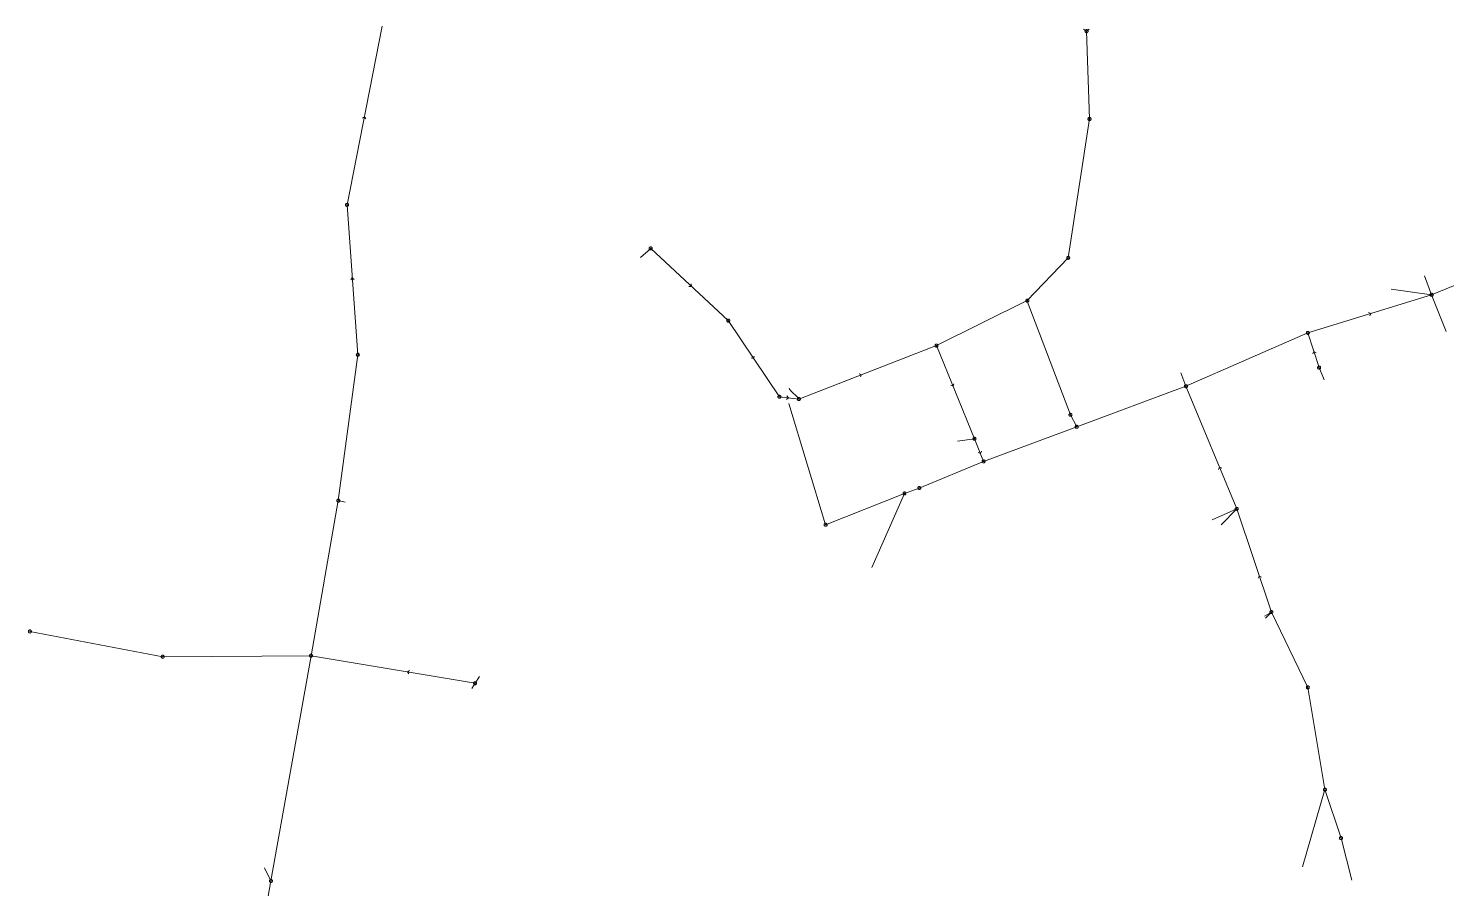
# Model space of a CAD drawing. Header units: metres. Extents: x 25504150 to 25508618, y 6694193 to 6702753.
# Drawn here: x 25505905.1 to 25506336.8, y 6699082.2 to 6699344 of the extents above; entities that cross this region are included whole.
import ezdxf

# ---------------------------------------------------------------- set-up
doc = ezdxf.new("R2010")
doc.units = ezdxf.units.M
for name, pattern in [('Sewer_node', [0]), ('Viemariputket', [0]), ('Viemarivarusteet', [0])]:
    doc.linetypes.add(name, pattern=pattern)
for name, color, linetype, lineweight in [('Sewer_node', 7, 'Sewer_node', 0), ('Viemariputket', 7, 'Viemariputket', 0), ('Viemarivarusteet', 7, 'Viemarivarusteet', 0)]:
    doc.layers.add(name, color=color, linetype=linetype, lineweight=lineweight)

msp = doc.modelspace()

# ---------------------------------------------------------------- linework, layer by layer
at = {"layer": 'Sewer_node', "color": 46, "linetype": 'Continuous', "true_color": 0x7f5f00, "flags": 128}
for points, elevation in [([(25506227.66, 6699343.16), (25506227.65, 6699343.23), (25506227.64, 6699343.31), (25506227.61, 6699343.37), (25506227.57, 6699343.44), (25506227.52, 6699343.49), (25506227.47, 6699343.54), (25506227.4, 6699343.58), (25506227.34, 6699343.61), (25506227.26, 6699343.62), (25506227.19, 6699343.63), (25506227.12, 6699343.62), (25506227.04, 6699343.61), (25506226.98, 6699343.58), (25506226.91, 6699343.54), (25506226.86, 6699343.49), (25506226.81, 6699343.44), (25506226.77, 6699343.37), (25506226.74, 6699343.31), (25506226.73, 6699343.23), (25506226.72, 6699343.16), (25506226.73, 6699343.09), (25506226.74, 6699343.01), (25506226.77, 6699342.95), (25506226.81, 6699342.88), (25506226.86, 6699342.83), (25506226.91, 6699342.78), (25506226.98, 6699342.74), (25506227.04, 6699342.71), (25506227.12, 6699342.7), (25506227.19, 6699342.69), (25506227.26, 6699342.7), (25506227.34, 6699342.71), (25506227.4, 6699342.74), (25506227.47, 6699342.78), (25506227.52, 6699342.83), (25506227.57, 6699342.88), (25506227.61, 6699342.95), (25506227.64, 6699343.01), (25506227.65, 6699343.09)], 50.93), ([(25506228.56, 6699316.43), (25506228.55, 6699316.5), (25506228.54, 6699316.58), (25506228.51, 6699316.64), (25506228.47, 6699316.71), (25506228.42, 6699316.76), (25506228.37, 6699316.81), (25506228.3, 6699316.85), (25506228.24, 6699316.88), (25506228.16, 6699316.89), (25506228.09, 6699316.9), (25506228.02, 6699316.89), (25506227.94, 6699316.88), (25506227.88, 6699316.85), (25506227.81, 6699316.81), (25506227.76, 6699316.76), (25506227.71, 6699316.71), (25506227.67, 6699316.64), (25506227.64, 6699316.58), (25506227.63, 6699316.5), (25506227.62, 6699316.43), (25506227.63, 6699316.36), (25506227.64, 6699316.28), (25506227.67, 6699316.22), (25506227.71, 6699316.15), (25506227.76, 6699316.1), (25506227.81, 6699316.05), (25506227.88, 6699316.01), (25506227.94, 6699315.98), (25506228.02, 6699315.97), (25506228.09, 6699315.96), (25506228.16, 6699315.97), (25506228.24, 6699315.98), (25506228.3, 6699316.01), (25506228.37, 6699316.05), (25506228.42, 6699316.1), (25506228.47, 6699316.15), (25506228.51, 6699316.22), (25506228.54, 6699316.28), (25506228.55, 6699316.36)], 50.21), ([(25506094.99, 6699277.06), (25506094.98, 6699277.13), (25506094.97, 6699277.2), (25506094.94, 6699277.27), (25506094.9, 6699277.33), (25506094.86, 6699277.39), (25506094.8, 6699277.43), (25506094.74, 6699277.47), (25506094.67, 6699277.5), (25506094.6, 6699277.51), (25506094.53, 6699277.52), (25506094.46, 6699277.51), (25506094.39, 6699277.5), (25506094.32, 6699277.47), (25506094.26, 6699277.43), (25506094.2, 6699277.39), (25506094.16, 6699277.33), (25506094.12, 6699277.27), (25506094.09, 6699277.2), (25506094.08, 6699277.13), (25506094.07, 6699277.06), (25506094.08, 6699276.99), (25506094.09, 6699276.92), (25506094.12, 6699276.85), (25506094.16, 6699276.79), (25506094.2, 6699276.73), (25506094.26, 6699276.69), (25506094.32, 6699276.65), (25506094.39, 6699276.62), (25506094.46, 6699276.61), (25506094.53, 6699276.6), (25506094.6, 6699276.61), (25506094.67, 6699276.62), (25506094.74, 6699276.65), (25506094.8, 6699276.69), (25506094.86, 6699276.73), (25506094.9, 6699276.79), (25506094.94, 6699276.85), (25506094.97, 6699276.92), (25506094.98, 6699276.99)], 52.47), ([(25506222.07, 6699274.17), (25506222.06, 6699274.24), (25506222.05, 6699274.31), (25506222.02, 6699274.38), (25506221.98, 6699274.44), (25506221.94, 6699274.5), (25506221.88, 6699274.54), (25506221.82, 6699274.58), (25506221.75, 6699274.61), (25506221.68, 6699274.62), (25506221.61, 6699274.63), (25506221.54, 6699274.62), (25506221.47, 6699274.61), (25506221.4, 6699274.58), (25506221.34, 6699274.54), (25506221.28, 6699274.5), (25506221.24, 6699274.44), (25506221.2, 6699274.38), (25506221.17, 6699274.31), (25506221.16, 6699274.24), (25506221.15, 6699274.17), (25506221.16, 6699274.1), (25506221.17, 6699274.03), (25506221.2, 6699273.96), (25506221.24, 6699273.9), (25506221.28, 6699273.84), (25506221.34, 6699273.8), (25506221.4, 6699273.76), (25506221.47, 6699273.73), (25506221.54, 6699273.72), (25506221.61, 6699273.71), (25506221.68, 6699273.72), (25506221.75, 6699273.73), (25506221.82, 6699273.76), (25506221.88, 6699273.8), (25506221.94, 6699273.84), (25506221.98, 6699273.9), (25506222.02, 6699273.96), (25506222.05, 6699274.03), (25506222.06, 6699274.1)], 47.75), ([(25506209.61, 6699261.14), (25506209.6, 6699261.21), (25506209.59, 6699261.28), (25506209.56, 6699261.35), (25506209.52, 6699261.41), (25506209.48, 6699261.47), (25506209.42, 6699261.51), (25506209.36, 6699261.55), (25506209.29, 6699261.58), (25506209.22, 6699261.59), (25506209.15, 6699261.6), (25506209.08, 6699261.59), (25506209.01, 6699261.58), (25506208.94, 6699261.55), (25506208.88, 6699261.51), (25506208.82, 6699261.47), (25506208.78, 6699261.41), (25506208.74, 6699261.35), (25506208.71, 6699261.28), (25506208.7, 6699261.21), (25506208.69, 6699261.14), (25506208.7, 6699261.07), (25506208.71, 6699261), (25506208.74, 6699260.93), (25506208.78, 6699260.87), (25506208.82, 6699260.81), (25506208.88, 6699260.77), (25506208.94, 6699260.73), (25506209.01, 6699260.7), (25506209.08, 6699260.69), (25506209.15, 6699260.68), (25506209.22, 6699260.69), (25506209.29, 6699260.7), (25506209.36, 6699260.73), (25506209.42, 6699260.77), (25506209.48, 6699260.81), (25506209.52, 6699260.87), (25506209.56, 6699260.93), (25506209.59, 6699261), (25506209.6, 6699261.07)], 47.09), ([(25506332.68, 6699262.93), (25506332.67, 6699263), (25506332.66, 6699263.08), (25506332.63, 6699263.14), (25506332.59, 6699263.21), (25506332.54, 6699263.26), (25506332.49, 6699263.31), (25506332.42, 6699263.35), (25506332.36, 6699263.38), (25506332.28, 6699263.39), (25506332.21, 6699263.4), (25506332.14, 6699263.39), (25506332.06, 6699263.38), (25506332, 6699263.35), (25506331.93, 6699263.31), (25506331.88, 6699263.26), (25506331.83, 6699263.21), (25506331.79, 6699263.14), (25506331.76, 6699263.08), (25506331.75, 6699263), (25506331.74, 6699262.93), (25506331.75, 6699262.86), (25506331.76, 6699262.78), (25506331.79, 6699262.72), (25506331.83, 6699262.65), (25506331.88, 6699262.6), (25506331.93, 6699262.55), (25506332, 6699262.51), (25506332.06, 6699262.48), (25506332.14, 6699262.47), (25506332.21, 6699262.46), (25506332.28, 6699262.47), (25506332.36, 6699262.48), (25506332.42, 6699262.51), (25506332.49, 6699262.55), (25506332.54, 6699262.6), (25506332.59, 6699262.65), (25506332.63, 6699262.72), (25506332.66, 6699262.78), (25506332.67, 6699262.86)], 44.73), ([(25506118.6, 6699255.07), (25506118.59, 6699255.14), (25506118.58, 6699255.21), (25506118.55, 6699255.28), (25506118.51, 6699255.34), (25506118.47, 6699255.4), (25506118.41, 6699255.44), (25506118.35, 6699255.48), (25506118.28, 6699255.51), (25506118.21, 6699255.52), (25506118.14, 6699255.53), (25506118.07, 6699255.52), (25506118, 6699255.51), (25506117.93, 6699255.48), (25506117.87, 6699255.44), (25506117.81, 6699255.4), (25506117.77, 6699255.34), (25506117.73, 6699255.28), (25506117.7, 6699255.21), (25506117.69, 6699255.14), (25506117.68, 6699255.07), (25506117.69, 6699255), (25506117.7, 6699254.93), (25506117.73, 6699254.86), (25506117.77, 6699254.8), (25506117.81, 6699254.74), (25506117.87, 6699254.7), (25506117.93, 6699254.66), (25506118, 6699254.63), (25506118.07, 6699254.62), (25506118.14, 6699254.61), (25506118.21, 6699254.62), (25506118.28, 6699254.63), (25506118.35, 6699254.66), (25506118.41, 6699254.7), (25506118.47, 6699254.74), (25506118.51, 6699254.8), (25506118.55, 6699254.86), (25506118.58, 6699254.93), (25506118.59, 6699255)], 49.82), ([(25506295.02, 6699251.34), (25506295.01, 6699251.41), (25506295, 6699251.48), (25506294.97, 6699251.55), (25506294.93, 6699251.61), (25506294.89, 6699251.67), (25506294.83, 6699251.71), (25506294.77, 6699251.75), (25506294.7, 6699251.78), (25506294.63, 6699251.79), (25506294.56, 6699251.8), (25506294.49, 6699251.79), (25506294.42, 6699251.78), (25506294.35, 6699251.75), (25506294.29, 6699251.71), (25506294.23, 6699251.67), (25506294.19, 6699251.61), (25506294.15, 6699251.55), (25506294.12, 6699251.48), (25506294.11, 6699251.41), (25506294.1, 6699251.34), (25506294.11, 6699251.27), (25506294.12, 6699251.2), (25506294.15, 6699251.13), (25506294.19, 6699251.07), (25506294.23, 6699251.01), (25506294.29, 6699250.97), (25506294.35, 6699250.93), (25506294.42, 6699250.9), (25506294.49, 6699250.89), (25506294.56, 6699250.88), (25506294.63, 6699250.89), (25506294.7, 6699250.9), (25506294.77, 6699250.93), (25506294.83, 6699250.97), (25506294.89, 6699251.01), (25506294.93, 6699251.07), (25506294.97, 6699251.13), (25506295, 6699251.2), (25506295.01, 6699251.27)], 45.49), ([(25506181.98, 6699247.46), (25506181.97, 6699247.53), (25506181.96, 6699247.6), (25506181.93, 6699247.67), (25506181.89, 6699247.73), (25506181.85, 6699247.79), (25506181.79, 6699247.83), (25506181.73, 6699247.87), (25506181.66, 6699247.9), (25506181.59, 6699247.91), (25506181.52, 6699247.92), (25506181.45, 6699247.91), (25506181.38, 6699247.9), (25506181.31, 6699247.87), (25506181.25, 6699247.83), (25506181.19, 6699247.79), (25506181.15, 6699247.73), (25506181.11, 6699247.67), (25506181.08, 6699247.6), (25506181.07, 6699247.53), (25506181.06, 6699247.46), (25506181.07, 6699247.39), (25506181.08, 6699247.32), (25506181.11, 6699247.25), (25506181.15, 6699247.19), (25506181.19, 6699247.13), (25506181.25, 6699247.09), (25506181.31, 6699247.05), (25506181.38, 6699247.02), (25506181.45, 6699247.01), (25506181.52, 6699247), (25506181.59, 6699247.01), (25506181.66, 6699247.02), (25506181.73, 6699247.05), (25506181.79, 6699247.09), (25506181.85, 6699247.13), (25506181.89, 6699247.19), (25506181.93, 6699247.25), (25506181.96, 6699247.32), (25506181.97, 6699247.39)], 46.46), ([(25506298.44, 6699240.77), (25506298.43, 6699240.84), (25506298.42, 6699240.91), (25506298.39, 6699240.98), (25506298.35, 6699241.04), (25506298.31, 6699241.1), (25506298.25, 6699241.14), (25506298.19, 6699241.18), (25506298.12, 6699241.21), (25506298.05, 6699241.22), (25506297.98, 6699241.23), (25506297.91, 6699241.22), (25506297.84, 6699241.21), (25506297.77, 6699241.18), (25506297.71, 6699241.14), (25506297.65, 6699241.1), (25506297.61, 6699241.04), (25506297.57, 6699240.98), (25506297.54, 6699240.91), (25506297.53, 6699240.84), (25506297.52, 6699240.77), (25506297.53, 6699240.7), (25506297.54, 6699240.63), (25506297.57, 6699240.56), (25506297.61, 6699240.5), (25506297.65, 6699240.44), (25506297.71, 6699240.4), (25506297.77, 6699240.36), (25506297.84, 6699240.33), (25506297.91, 6699240.32), (25506297.98, 6699240.31), (25506298.05, 6699240.32), (25506298.12, 6699240.33), (25506298.19, 6699240.36), (25506298.25, 6699240.4), (25506298.31, 6699240.44), (25506298.35, 6699240.5), (25506298.39, 6699240.56), (25506298.42, 6699240.63), (25506298.43, 6699240.7)], 45.46), ([(25506257.92, 6699235.11), (25506257.91, 6699235.18), (25506257.9, 6699235.25), (25506257.87, 6699235.32), (25506257.83, 6699235.38), (25506257.79, 6699235.44), (25506257.73, 6699235.48), (25506257.67, 6699235.52), (25506257.6, 6699235.55), (25506257.53, 6699235.56), (25506257.46, 6699235.57), (25506257.39, 6699235.56), (25506257.32, 6699235.55), (25506257.25, 6699235.52), (25506257.19, 6699235.48), (25506257.13, 6699235.44), (25506257.09, 6699235.38), (25506257.05, 6699235.32), (25506257.02, 6699235.25), (25506257.01, 6699235.18), (25506257, 6699235.11), (25506257.01, 6699235.04), (25506257.02, 6699234.97), (25506257.05, 6699234.9), (25506257.09, 6699234.84), (25506257.13, 6699234.78), (25506257.19, 6699234.74), (25506257.25, 6699234.7), (25506257.32, 6699234.67), (25506257.39, 6699234.66), (25506257.46, 6699234.65), (25506257.53, 6699234.66), (25506257.6, 6699234.67), (25506257.67, 6699234.7), (25506257.73, 6699234.74), (25506257.79, 6699234.78), (25506257.83, 6699234.84), (25506257.87, 6699234.9), (25506257.9, 6699234.97), (25506257.91, 6699235.04)], 45.92), ([(25506134.18, 6699231.88), (25506134.17, 6699231.95), (25506134.16, 6699232.02), (25506134.13, 6699232.09), (25506134.09, 6699232.15), (25506134.05, 6699232.21), (25506133.99, 6699232.25), (25506133.93, 6699232.29), (25506133.86, 6699232.32), (25506133.79, 6699232.33), (25506133.72, 6699232.34), (25506133.65, 6699232.33), (25506133.58, 6699232.32), (25506133.51, 6699232.29), (25506133.45, 6699232.25), (25506133.39, 6699232.21), (25506133.35, 6699232.15), (25506133.31, 6699232.09), (25506133.28, 6699232.02), (25506133.27, 6699231.95), (25506133.26, 6699231.88), (25506133.27, 6699231.81), (25506133.28, 6699231.74), (25506133.31, 6699231.67), (25506133.35, 6699231.61), (25506133.39, 6699231.55), (25506133.45, 6699231.51), (25506133.51, 6699231.47), (25506133.58, 6699231.44), (25506133.65, 6699231.43), (25506133.72, 6699231.42), (25506133.79, 6699231.43), (25506133.86, 6699231.44), (25506133.93, 6699231.47), (25506133.99, 6699231.51), (25506134.05, 6699231.55), (25506134.09, 6699231.61), (25506134.13, 6699231.67), (25506134.16, 6699231.74), (25506134.17, 6699231.81)], 47.82), ([(25506140.09, 6699231.2), (25506140.08, 6699231.27), (25506140.07, 6699231.34), (25506140.04, 6699231.41), (25506140, 6699231.47), (25506139.96, 6699231.53), (25506139.9, 6699231.57), (25506139.84, 6699231.61), (25506139.77, 6699231.64), (25506139.7, 6699231.65), (25506139.63, 6699231.66), (25506139.56, 6699231.65), (25506139.49, 6699231.64), (25506139.42, 6699231.61), (25506139.36, 6699231.57), (25506139.3, 6699231.53), (25506139.26, 6699231.47), (25506139.22, 6699231.41), (25506139.19, 6699231.34), (25506139.18, 6699231.27), (25506139.17, 6699231.2), (25506139.18, 6699231.13), (25506139.19, 6699231.06), (25506139.22, 6699230.99), (25506139.26, 6699230.93), (25506139.3, 6699230.87), (25506139.36, 6699230.83), (25506139.42, 6699230.79), (25506139.49, 6699230.76), (25506139.56, 6699230.75), (25506139.63, 6699230.74), (25506139.7, 6699230.75), (25506139.77, 6699230.76), (25506139.84, 6699230.79), (25506139.9, 6699230.83), (25506139.96, 6699230.87), (25506140, 6699230.93), (25506140.04, 6699230.99), (25506140.07, 6699231.06), (25506140.08, 6699231.13)], 47.38), ([(25506224.66, 6699222.75), (25506224.65, 6699222.82), (25506224.64, 6699222.89), (25506224.61, 6699222.96), (25506224.57, 6699223.02), (25506224.53, 6699223.08), (25506224.47, 6699223.12), (25506224.41, 6699223.16), (25506224.34, 6699223.19), (25506224.27, 6699223.2), (25506224.2, 6699223.21), (25506224.13, 6699223.2), (25506224.06, 6699223.19), (25506223.99, 6699223.16), (25506223.93, 6699223.12), (25506223.87, 6699223.08), (25506223.83, 6699223.02), (25506223.79, 6699222.96), (25506223.76, 6699222.89), (25506223.75, 6699222.82), (25506223.74, 6699222.75), (25506223.75, 6699222.68), (25506223.76, 6699222.61), (25506223.79, 6699222.54), (25506223.83, 6699222.48), (25506223.87, 6699222.42), (25506223.93, 6699222.38), (25506223.99, 6699222.34), (25506224.06, 6699222.31), (25506224.13, 6699222.3), (25506224.2, 6699222.29), (25506224.27, 6699222.3), (25506224.34, 6699222.31), (25506224.41, 6699222.34), (25506224.47, 6699222.38), (25506224.53, 6699222.42), (25506224.57, 6699222.48), (25506224.61, 6699222.54), (25506224.64, 6699222.61), (25506224.65, 6699222.68)], 46.04), ([(25506193.55, 6699219.11), (25506193.54, 6699219.18), (25506193.53, 6699219.25), (25506193.5, 6699219.32), (25506193.46, 6699219.38), (25506193.42, 6699219.44), (25506193.36, 6699219.48), (25506193.3, 6699219.52), (25506193.23, 6699219.55), (25506193.16, 6699219.56), (25506193.09, 6699219.57), (25506193.02, 6699219.56), (25506192.95, 6699219.55), (25506192.88, 6699219.52), (25506192.82, 6699219.48), (25506192.76, 6699219.44), (25506192.72, 6699219.38), (25506192.68, 6699219.32), (25506192.65, 6699219.25), (25506192.64, 6699219.18), (25506192.63, 6699219.11), (25506192.64, 6699219.04), (25506192.65, 6699218.97), (25506192.68, 6699218.9), (25506192.72, 6699218.84), (25506192.76, 6699218.78), (25506192.82, 6699218.74), (25506192.88, 6699218.7), (25506192.95, 6699218.67), (25506193.02, 6699218.66), (25506193.09, 6699218.65), (25506193.16, 6699218.66), (25506193.23, 6699218.67), (25506193.3, 6699218.7), (25506193.36, 6699218.74), (25506193.42, 6699218.78), (25506193.46, 6699218.84), (25506193.5, 6699218.9), (25506193.53, 6699218.97), (25506193.54, 6699219.04)], 46.05), ([(25506196.32, 6699212.22), (25506196.31, 6699212.29), (25506196.3, 6699212.36), (25506196.27, 6699212.43), (25506196.23, 6699212.49), (25506196.19, 6699212.55), (25506196.13, 6699212.59), (25506196.07, 6699212.63), (25506196, 6699212.66), (25506195.93, 6699212.67), (25506195.86, 6699212.68), (25506195.79, 6699212.67), (25506195.72, 6699212.66), (25506195.65, 6699212.63), (25506195.59, 6699212.59), (25506195.53, 6699212.55), (25506195.49, 6699212.49), (25506195.45, 6699212.43), (25506195.42, 6699212.36), (25506195.41, 6699212.29), (25506195.4, 6699212.22), (25506195.41, 6699212.15), (25506195.42, 6699212.08), (25506195.45, 6699212.01), (25506195.49, 6699211.95), (25506195.53, 6699211.89), (25506195.59, 6699211.85), (25506195.65, 6699211.81), (25506195.72, 6699211.78), (25506195.79, 6699211.77), (25506195.86, 6699211.76), (25506195.93, 6699211.77), (25506196, 6699211.78), (25506196.07, 6699211.81), (25506196.13, 6699211.85), (25506196.19, 6699211.89), (25506196.23, 6699211.95), (25506196.27, 6699212.01), (25506196.3, 6699212.08), (25506196.31, 6699212.15)], 45.97), ([(25505999.92, 6699200.28), (25505999.91, 6699200.35), (25505999.9, 6699200.43), (25505999.87, 6699200.49), (25505999.83, 6699200.56), (25505999.78, 6699200.61), (25505999.73, 6699200.66), (25505999.66, 6699200.7), (25505999.6, 6699200.73), (25505999.52, 6699200.74), (25505999.45, 6699200.75), (25505999.38, 6699200.74), (25505999.3, 6699200.73), (25505999.24, 6699200.7), (25505999.17, 6699200.66), (25505999.12, 6699200.61), (25505999.07, 6699200.56), (25505999.03, 6699200.49), (25505999, 6699200.43), (25505998.99, 6699200.35), (25505998.98, 6699200.28), (25505998.99, 6699200.21), (25505999, 6699200.13), (25505999.03, 6699200.07), (25505999.07, 6699200), (25505999.12, 6699199.95), (25505999.17, 6699199.9), (25505999.24, 6699199.86), (25505999.3, 6699199.83), (25505999.38, 6699199.82), (25505999.45, 6699199.81), (25505999.52, 6699199.82), (25505999.6, 6699199.83), (25505999.66, 6699199.86), (25505999.73, 6699199.9), (25505999.78, 6699199.95), (25505999.83, 6699200), (25505999.87, 6699200.07), (25505999.9, 6699200.13), (25505999.91, 6699200.21)], 41.99), ([(25506273.37, 6699197.78), (25506273.36, 6699197.85), (25506273.35, 6699197.92), (25506273.32, 6699197.99), (25506273.28, 6699198.05), (25506273.24, 6699198.11), (25506273.18, 6699198.15), (25506273.12, 6699198.19), (25506273.05, 6699198.22), (25506272.98, 6699198.23), (25506272.91, 6699198.24), (25506272.84, 6699198.23), (25506272.77, 6699198.22), (25506272.7, 6699198.19), (25506272.64, 6699198.15), (25506272.58, 6699198.11), (25506272.54, 6699198.05), (25506272.5, 6699197.99), (25506272.47, 6699197.92), (25506272.46, 6699197.85), (25506272.45, 6699197.78), (25506272.46, 6699197.71), (25506272.47, 6699197.64), (25506272.5, 6699197.57), (25506272.54, 6699197.51), (25506272.58, 6699197.45), (25506272.64, 6699197.41), (25506272.7, 6699197.37), (25506272.77, 6699197.34), (25506272.84, 6699197.33), (25506272.91, 6699197.32), (25506272.98, 6699197.33), (25506273.05, 6699197.34), (25506273.12, 6699197.37), (25506273.18, 6699197.41), (25506273.24, 6699197.45), (25506273.28, 6699197.51), (25506273.32, 6699197.57), (25506273.35, 6699197.64), (25506273.36, 6699197.71)], 46.19), ([(25506283.91, 6699166.37), (25506283.9, 6699166.44), (25506283.89, 6699166.51), (25506283.86, 6699166.58), (25506283.82, 6699166.64), (25506283.78, 6699166.7), (25506283.72, 6699166.74), (25506283.66, 6699166.78), (25506283.59, 6699166.81), (25506283.52, 6699166.82), (25506283.45, 6699166.83), (25506283.38, 6699166.82), (25506283.31, 6699166.81), (25506283.24, 6699166.78), (25506283.18, 6699166.74), (25506283.12, 6699166.7), (25506283.08, 6699166.64), (25506283.04, 6699166.58), (25506283.01, 6699166.51), (25506283, 6699166.44), (25506282.99, 6699166.37), (25506283, 6699166.3), (25506283.01, 6699166.23), (25506283.04, 6699166.16), (25506283.08, 6699166.1), (25506283.12, 6699166.04), (25506283.18, 6699166), (25506283.24, 6699165.96), (25506283.31, 6699165.93), (25506283.38, 6699165.92), (25506283.45, 6699165.91), (25506283.52, 6699165.92), (25506283.59, 6699165.93), (25506283.66, 6699165.96), (25506283.72, 6699166), (25506283.78, 6699166.04), (25506283.82, 6699166.1), (25506283.86, 6699166.16), (25506283.89, 6699166.23), (25506283.9, 6699166.3)], 48.99), ([(25506041.55, 6699144.71), (25506041.54, 6699144.78), (25506041.53, 6699144.85), (25506041.5, 6699144.92), (25506041.46, 6699144.98), (25506041.42, 6699145.04), (25506041.36, 6699145.08), (25506041.3, 6699145.12), (25506041.23, 6699145.15), (25506041.16, 6699145.16), (25506041.09, 6699145.17), (25506041.02, 6699145.16), (25506040.95, 6699145.15), (25506040.88, 6699145.12), (25506040.82, 6699145.08), (25506040.76, 6699145.04), (25506040.72, 6699144.98), (25506040.68, 6699144.92), (25506040.65, 6699144.85), (25506040.64, 6699144.78), (25506040.63, 6699144.71), (25506040.64, 6699144.64), (25506040.65, 6699144.57), (25506040.68, 6699144.5), (25506040.72, 6699144.44), (25506040.76, 6699144.38), (25506040.82, 6699144.34), (25506040.88, 6699144.3), (25506040.95, 6699144.27), (25506041.02, 6699144.26), (25506041.09, 6699144.25), (25506041.16, 6699144.26), (25506041.23, 6699144.27), (25506041.3, 6699144.3), (25506041.36, 6699144.34), (25506041.42, 6699144.38), (25506041.46, 6699144.44), (25506041.5, 6699144.5), (25506041.53, 6699144.57), (25506041.54, 6699144.64)], 42.06), ([(25506295, 6699143.45), (25506294.99, 6699143.52), (25506294.98, 6699143.59), (25506294.95, 6699143.66), (25506294.91, 6699143.72), (25506294.87, 6699143.78), (25506294.81, 6699143.82), (25506294.75, 6699143.86), (25506294.68, 6699143.89), (25506294.61, 6699143.9), (25506294.54, 6699143.91), (25506294.47, 6699143.9), (25506294.4, 6699143.89), (25506294.33, 6699143.86), (25506294.27, 6699143.82), (25506294.21, 6699143.78), (25506294.17, 6699143.72), (25506294.13, 6699143.66), (25506294.1, 6699143.59), (25506294.09, 6699143.52), (25506294.08, 6699143.45), (25506294.09, 6699143.38), (25506294.1, 6699143.31), (25506294.13, 6699143.24), (25506294.17, 6699143.18), (25506294.21, 6699143.12), (25506294.27, 6699143.08), (25506294.33, 6699143.04), (25506294.4, 6699143.01), (25506294.47, 6699143), (25506294.54, 6699142.99), (25506294.61, 6699143), (25506294.68, 6699143.01), (25506294.75, 6699143.04), (25506294.81, 6699143.08), (25506294.87, 6699143.12), (25506294.91, 6699143.18), (25506294.95, 6699143.24), (25506294.98, 6699143.31), (25506294.99, 6699143.38)], 50.23), ([(25506300.23, 6699112.32), (25506300.22, 6699112.39), (25506300.21, 6699112.47), (25506300.18, 6699112.53), (25506300.14, 6699112.6), (25506300.09, 6699112.65), (25506300.04, 6699112.7), (25506299.97, 6699112.74), (25506299.91, 6699112.77), (25506299.83, 6699112.78), (25506299.76, 6699112.79), (25506299.69, 6699112.78), (25506299.61, 6699112.77), (25506299.55, 6699112.74), (25506299.48, 6699112.7), (25506299.43, 6699112.65), (25506299.38, 6699112.6), (25506299.34, 6699112.53), (25506299.31, 6699112.47), (25506299.3, 6699112.39), (25506299.29, 6699112.32), (25506299.3, 6699112.25), (25506299.31, 6699112.17), (25506299.34, 6699112.11), (25506299.38, 6699112.04), (25506299.43, 6699111.99), (25506299.48, 6699111.94), (25506299.55, 6699111.9), (25506299.61, 6699111.87), (25506299.69, 6699111.86), (25506299.76, 6699111.85), (25506299.83, 6699111.86), (25506299.91, 6699111.87), (25506299.97, 6699111.9), (25506300.04, 6699111.94), (25506300.09, 6699111.99), (25506300.14, 6699112.04), (25506300.18, 6699112.11), (25506300.21, 6699112.17), (25506300.22, 6699112.25)], 50.35), ([(25505979.41, 6699084.54), (25505979.4, 6699084.61), (25505979.39, 6699084.68), (25505979.36, 6699084.75), (25505979.32, 6699084.81), (25505979.28, 6699084.87), (25505979.22, 6699084.91), (25505979.16, 6699084.95), (25505979.09, 6699084.98), (25505979.02, 6699084.99), (25505978.95, 6699085), (25505978.88, 6699084.99), (25505978.81, 6699084.98), (25505978.74, 6699084.95), (25505978.68, 6699084.91), (25505978.62, 6699084.87), (25505978.58, 6699084.81), (25505978.54, 6699084.75), (25505978.51, 6699084.68), (25505978.5, 6699084.61), (25505978.49, 6699084.54), (25505978.5, 6699084.47), (25505978.51, 6699084.4), (25505978.54, 6699084.33), (25505978.58, 6699084.27), (25505978.62, 6699084.21), (25505978.68, 6699084.17), (25505978.74, 6699084.13), (25505978.81, 6699084.1), (25505978.88, 6699084.09), (25505978.95, 6699084.08), (25505979.02, 6699084.09), (25505979.09, 6699084.1), (25505979.16, 6699084.13), (25505979.22, 6699084.17), (25505979.28, 6699084.21), (25505979.32, 6699084.27), (25505979.36, 6699084.33), (25505979.39, 6699084.4), (25505979.4, 6699084.47)], 42.2)]:
    msp.add_lwpolyline(points, close=True, dxfattribs=dict(at, elevation=elevation))
for points in [[(25506007.82, 6699316.45), (25506007.39, 6699317.06), (25506006.78, 6699316.64)], [(25506004.29, 6699267.58), (25506003.71, 6699268.06), (25506003.23, 6699267.49)], [(25506106.19, 6699265.45), (25506106.94, 6699265.5), (25506106.9, 6699266.24)], [(25506313.38, 6699256.57), (25506313.71, 6699257.24), (25506313.05, 6699257.58)], [(25506125.13, 6699243.69), (25506125.87, 6699243.56), (25506126, 6699244.29)], [(25506297.08, 6699245.31), (25506296.4, 6699245.64), (25506296.07, 6699244.98)], [(25506158.43, 6699237.91), (25506158.71, 6699238.61), (25506158.03, 6699238.9)], [(25506185.85, 6699235.4), (25506186.55, 6699235.13), (25506186.83, 6699235.82)], [(25506135.86, 6699231.08), (25506136.43, 6699231.57), (25506135.96, 6699232.14)], [(25506194.2, 6699214.88), (25506194.9, 6699214.61), (25506195.18, 6699215.29)], [(25506268.36, 6699210.18), (25506267.66, 6699210.45), (25506267.39, 6699209.76)], [(25506280.45, 6699177.03), (25506279.77, 6699177.34), (25506279.45, 6699176.67)], [(25506021.11, 6699148.6), (25506020.5, 6699148.16), (25506020.93, 6699147.56)]]:
    msp.add_lwpolyline(points, dxfattribs=at)
for points in [[(25506002.57, 6699290.29), (25506002.56, 6699290.36), (25506002.55, 6699290.43), (25506002.52, 6699290.5), (25506002.48, 6699290.56), (25506002.44, 6699290.62), (25506002.38, 6699290.66), (25506002.32, 6699290.7), (25506002.25, 6699290.73), (25506002.18, 6699290.74), (25506002.11, 6699290.75), (25506002.04, 6699290.74), (25506001.97, 6699290.73), (25506001.9, 6699290.7), (25506001.84, 6699290.66), (25506001.78, 6699290.62), (25506001.74, 6699290.56), (25506001.7, 6699290.5), (25506001.67, 6699290.43), (25506001.66, 6699290.36), (25506001.65, 6699290.29), (25506001.66, 6699290.22), (25506001.67, 6699290.15), (25506001.7, 6699290.08), (25506001.74, 6699290.02), (25506001.78, 6699289.96), (25506001.84, 6699289.92), (25506001.9, 6699289.88), (25506001.97, 6699289.85), (25506002.04, 6699289.84), (25506002.11, 6699289.83), (25506002.18, 6699289.84), (25506002.25, 6699289.85), (25506002.32, 6699289.88), (25506002.38, 6699289.92), (25506002.44, 6699289.96), (25506002.48, 6699290.02), (25506002.52, 6699290.08), (25506002.55, 6699290.15), (25506002.56, 6699290.22)], [(25506005.86, 6699244.67), (25506005.85, 6699244.74), (25506005.84, 6699244.81), (25506005.81, 6699244.88), (25506005.77, 6699244.94), (25506005.73, 6699245), (25506005.67, 6699245.04), (25506005.61, 6699245.08), (25506005.54, 6699245.11), (25506005.47, 6699245.12), (25506005.4, 6699245.13), (25506005.33, 6699245.12), (25506005.26, 6699245.11), (25506005.19, 6699245.08), (25506005.13, 6699245.04), (25506005.07, 6699245), (25506005.03, 6699244.94), (25506004.99, 6699244.88), (25506004.96, 6699244.81), (25506004.95, 6699244.74), (25506004.94, 6699244.67), (25506004.95, 6699244.6), (25506004.96, 6699244.53), (25506004.99, 6699244.46), (25506005.03, 6699244.4), (25506005.07, 6699244.34), (25506005.13, 6699244.3), (25506005.19, 6699244.26), (25506005.26, 6699244.23), (25506005.33, 6699244.22), (25506005.4, 6699244.21), (25506005.47, 6699244.22), (25506005.54, 6699244.23), (25506005.61, 6699244.26), (25506005.67, 6699244.3), (25506005.73, 6699244.34), (25506005.77, 6699244.4), (25506005.81, 6699244.46), (25506005.84, 6699244.53), (25506005.85, 6699244.6)], [(25506176.75, 6699204.11), (25506176.74, 6699204.18), (25506176.73, 6699204.25), (25506176.7, 6699204.32), (25506176.66, 6699204.38), (25506176.62, 6699204.44), (25506176.56, 6699204.48), (25506176.5, 6699204.52), (25506176.43, 6699204.55), (25506176.36, 6699204.56), (25506176.29, 6699204.57), (25506176.22, 6699204.56), (25506176.15, 6699204.55), (25506176.08, 6699204.52), (25506176.02, 6699204.48), (25506175.96, 6699204.44), (25506175.92, 6699204.38), (25506175.88, 6699204.32), (25506175.85, 6699204.25), (25506175.84, 6699204.18), (25506175.83, 6699204.11), (25506175.84, 6699204.04), (25506175.85, 6699203.97), (25506175.88, 6699203.9), (25506175.92, 6699203.84), (25506175.96, 6699203.78), (25506176.02, 6699203.74), (25506176.08, 6699203.7), (25506176.15, 6699203.67), (25506176.22, 6699203.66), (25506176.29, 6699203.65), (25506176.36, 6699203.66), (25506176.43, 6699203.67), (25506176.5, 6699203.7), (25506176.56, 6699203.74), (25506176.62, 6699203.78), (25506176.66, 6699203.84), (25506176.7, 6699203.9), (25506176.73, 6699203.97), (25506176.74, 6699204.04)], [(25506172.24, 6699202.47), (25506172.23, 6699202.54), (25506172.22, 6699202.61), (25506172.19, 6699202.68), (25506172.15, 6699202.74), (25506172.11, 6699202.8), (25506172.05, 6699202.84), (25506171.99, 6699202.88), (25506171.92, 6699202.91), (25506171.85, 6699202.92), (25506171.78, 6699202.93), (25506171.71, 6699202.92), (25506171.64, 6699202.91), (25506171.57, 6699202.88), (25506171.51, 6699202.84), (25506171.45, 6699202.8), (25506171.41, 6699202.74), (25506171.37, 6699202.68), (25506171.34, 6699202.61), (25506171.33, 6699202.54), (25506171.32, 6699202.47), (25506171.33, 6699202.4), (25506171.34, 6699202.33), (25506171.37, 6699202.26), (25506171.41, 6699202.2), (25506171.45, 6699202.14), (25506171.51, 6699202.1), (25506171.57, 6699202.06), (25506171.64, 6699202.03), (25506171.71, 6699202.02), (25506171.78, 6699202.01), (25506171.85, 6699202.02), (25506171.92, 6699202.03), (25506171.99, 6699202.06), (25506172.05, 6699202.1), (25506172.11, 6699202.14), (25506172.15, 6699202.2), (25506172.19, 6699202.26), (25506172.22, 6699202.33), (25506172.23, 6699202.4)], [(25506148.25, 6699192.94), (25506148.24, 6699193.01), (25506148.23, 6699193.09), (25506148.2, 6699193.15), (25506148.16, 6699193.22), (25506148.11, 6699193.27), (25506148.06, 6699193.32), (25506147.99, 6699193.36), (25506147.93, 6699193.39), (25506147.85, 6699193.4), (25506147.78, 6699193.41), (25506147.71, 6699193.4), (25506147.63, 6699193.39), (25506147.57, 6699193.36), (25506147.5, 6699193.32), (25506147.45, 6699193.27), (25506147.4, 6699193.22), (25506147.36, 6699193.15), (25506147.33, 6699193.09), (25506147.32, 6699193.01), (25506147.31, 6699192.94), (25506147.32, 6699192.87), (25506147.33, 6699192.79), (25506147.36, 6699192.73), (25506147.4, 6699192.66), (25506147.45, 6699192.61), (25506147.5, 6699192.56), (25506147.57, 6699192.52), (25506147.63, 6699192.49), (25506147.71, 6699192.48), (25506147.78, 6699192.47), (25506147.85, 6699192.48), (25506147.93, 6699192.49), (25506147.99, 6699192.52), (25506148.06, 6699192.56), (25506148.11, 6699192.61), (25506148.16, 6699192.66), (25506148.2, 6699192.73), (25506148.23, 6699192.79), (25506148.24, 6699192.87)], [(25505991.61, 6699153.08), (25505991.6, 6699153.15), (25505991.59, 6699153.22), (25505991.56, 6699153.29), (25505991.52, 6699153.35), (25505991.48, 6699153.41), (25505991.42, 6699153.45), (25505991.36, 6699153.49), (25505991.29, 6699153.52), (25505991.22, 6699153.53), (25505991.15, 6699153.54), (25505991.08, 6699153.53), (25505991.01, 6699153.52), (25505990.94, 6699153.49), (25505990.88, 6699153.45), (25505990.82, 6699153.41), (25505990.78, 6699153.35), (25505990.74, 6699153.29), (25505990.71, 6699153.22), (25505990.7, 6699153.15), (25505990.69, 6699153.08), (25505990.7, 6699153.01), (25505990.71, 6699152.94), (25505990.74, 6699152.87), (25505990.78, 6699152.81), (25505990.82, 6699152.75), (25505990.88, 6699152.71), (25505990.94, 6699152.67), (25505991.01, 6699152.64), (25505991.08, 6699152.63), (25505991.15, 6699152.62), (25505991.22, 6699152.63), (25505991.29, 6699152.64), (25505991.36, 6699152.67), (25505991.42, 6699152.71), (25505991.48, 6699152.75), (25505991.52, 6699152.81), (25505991.56, 6699152.87), (25505991.59, 6699152.94), (25505991.6, 6699153.01)], [(25506305.1, 6699097.57), (25506305.09, 6699097.64), (25506305.08, 6699097.71), (25506305.05, 6699097.78), (25506305.01, 6699097.84), (25506304.97, 6699097.9), (25506304.91, 6699097.94), (25506304.85, 6699097.98), (25506304.78, 6699098.01), (25506304.71, 6699098.02), (25506304.64, 6699098.03), (25506304.57, 6699098.02), (25506304.5, 6699098.01), (25506304.43, 6699097.98), (25506304.37, 6699097.94), (25506304.31, 6699097.9), (25506304.27, 6699097.84), (25506304.23, 6699097.78), (25506304.2, 6699097.71), (25506304.19, 6699097.64), (25506304.18, 6699097.57), (25506304.19, 6699097.5), (25506304.2, 6699097.43), (25506304.23, 6699097.36), (25506304.27, 6699097.3), (25506304.31, 6699097.24), (25506304.37, 6699097.2), (25506304.43, 6699097.16), (25506304.5, 6699097.13), (25506304.57, 6699097.12), (25506304.64, 6699097.11), (25506304.71, 6699097.12), (25506304.78, 6699097.13), (25506304.85, 6699097.16), (25506304.91, 6699097.2), (25506304.97, 6699097.24), (25506305.01, 6699097.3), (25506305.05, 6699097.36), (25506305.08, 6699097.43), (25506305.09, 6699097.5)]]:
    msp.add_lwpolyline(points, close=True, dxfattribs=at)
at = {"layer": 'Sewer_node', "color": 252, "linetype": 'Continuous', "lineweight": 9, "true_color": 0x848484, "elevation": 45.86, "flags": 128}
msp.add_lwpolyline([(25506222.76, 6699226.4), (25506222.75, 6699226.47), (25506222.74, 6699226.54), (25506222.71, 6699226.61), (25506222.67, 6699226.67), (25506222.63, 6699226.73), (25506222.57, 6699226.77), (25506222.51, 6699226.81), (25506222.44, 6699226.84), (25506222.37, 6699226.85), (25506222.3, 6699226.86), (25506222.23, 6699226.85), (25506222.16, 6699226.84), (25506222.09, 6699226.81), (25506222.03, 6699226.77), (25506221.97, 6699226.73), (25506221.93, 6699226.67), (25506221.89, 6699226.61), (25506221.86, 6699226.54), (25506221.85, 6699226.47), (25506221.84, 6699226.4), (25506221.85, 6699226.33), (25506221.86, 6699226.26), (25506221.89, 6699226.19), (25506221.93, 6699226.13), (25506221.97, 6699226.07), (25506222.03, 6699226.03), (25506222.09, 6699225.99), (25506222.16, 6699225.96), (25506222.23, 6699225.95), (25506222.3, 6699225.94), (25506222.37, 6699225.95), (25506222.44, 6699225.96), (25506222.51, 6699225.99), (25506222.57, 6699226.03), (25506222.63, 6699226.07), (25506222.67, 6699226.13), (25506222.71, 6699226.19), (25506222.74, 6699226.26), (25506222.75, 6699226.33)], close=True, dxfattribs=at)
at = {"layer": 'Sewer_node', "color": 252, "linetype": 'Continuous', "lineweight": 9, "true_color": 0x848484, "flags": 128}
for points in [[(25505906.06, 6699160.46), (25505906.05, 6699160.53), (25505906.04, 6699160.61), (25505906.01, 6699160.67), (25505905.97, 6699160.74), (25505905.92, 6699160.79), (25505905.87, 6699160.84), (25505905.8, 6699160.88), (25505905.74, 6699160.91), (25505905.66, 6699160.92), (25505905.59, 6699160.93), (25505905.52, 6699160.92), (25505905.44, 6699160.91), (25505905.38, 6699160.88), (25505905.31, 6699160.84), (25505905.26, 6699160.79), (25505905.21, 6699160.74), (25505905.17, 6699160.67), (25505905.14, 6699160.61), (25505905.13, 6699160.53), (25505905.12, 6699160.46), (25505905.13, 6699160.39), (25505905.14, 6699160.31), (25505905.17, 6699160.25), (25505905.21, 6699160.18), (25505905.26, 6699160.13), (25505905.31, 6699160.08), (25505905.38, 6699160.04), (25505905.44, 6699160.01), (25505905.52, 6699160), (25505905.59, 6699159.99), (25505905.66, 6699160), (25505905.74, 6699160.01), (25505905.8, 6699160.04), (25505905.87, 6699160.08), (25505905.92, 6699160.13), (25505905.97, 6699160.18), (25505906.01, 6699160.25), (25505906.04, 6699160.31), (25505906.05, 6699160.39)], [(25505946.49, 6699152.78), (25505946.48, 6699152.85), (25505946.47, 6699152.92), (25505946.44, 6699152.99), (25505946.4, 6699153.05), (25505946.36, 6699153.11), (25505946.3, 6699153.15), (25505946.24, 6699153.19), (25505946.17, 6699153.22), (25505946.1, 6699153.23), (25505946.03, 6699153.24), (25505945.96, 6699153.23), (25505945.89, 6699153.22), (25505945.82, 6699153.19), (25505945.76, 6699153.15), (25505945.7, 6699153.11), (25505945.66, 6699153.05), (25505945.62, 6699152.99), (25505945.59, 6699152.92), (25505945.58, 6699152.85), (25505945.57, 6699152.78), (25505945.58, 6699152.71), (25505945.59, 6699152.64), (25505945.62, 6699152.57), (25505945.66, 6699152.51), (25505945.7, 6699152.45), (25505945.76, 6699152.41), (25505945.82, 6699152.37), (25505945.89, 6699152.34), (25505945.96, 6699152.33), (25505946.03, 6699152.32), (25505946.1, 6699152.33), (25505946.17, 6699152.34), (25505946.24, 6699152.37), (25505946.3, 6699152.41), (25505946.36, 6699152.45), (25505946.4, 6699152.51), (25505946.44, 6699152.57), (25505946.47, 6699152.64), (25505946.48, 6699152.71)]]:
    msp.add_lwpolyline(points, close=True, dxfattribs=at)
at = {"layer": 'Viemariputket', "color": 1, "linetype": 'Continuous', "lineweight": 15}
for p, q in [((25506012.84, 6699344.73), (25506002.11, 6699290.29)), ((25506227.19, 6699343.16), (25506226.27, 6699343.74)), ((25506227.19, 6699343.16), (25506228.01, 6699343.75)), ((25506228.09, 6699316.43), (25506227.19, 6699343.16)), ((25506221.61, 6699274.17), (25506228.09, 6699316.43)), ((25506002.11, 6699290.29), (25506005.4, 6699244.67)), ((25506385.19, 6699284.52, 40.56), (25506332.21, 6699262.93, 42.12)), ((25506094.53, 6699277.06, 50.52), (25506091.39, 6699274.27, 50.62)), ((25506094.53, 6699277.06, 50.1), (25506118.14, 6699255.07, 47.84)), ((25506209.15, 6699261.14, 45.39), (25506221.61, 6699274.17, 48.28)), ((25506332.21, 6699262.93, 42.38), (25506330.08, 6699268.65)), ((25506332.21, 6699262.93, 42.57), (25506319.94, 6699264.63, 42.63)), ((25506209.15, 6699261.14, 45.41), (25506181.52, 6699247.46, 44.34)), ((25506332.21, 6699262.93, 42.13), (25506294.56, 6699251.34, 42.71)), ((25506332.21, 6699262.93, 42.3), (25506336.65, 6699251.78, 42.38)), ((25506118.14, 6699255.07, 47.83), (25506133.72, 6699231.88, 45.28)), ((25506294.56, 6699251.34, 42.69), (25506257.46, 6699235.11, 43.08)), ((25506294.56, 6699251.34, 42.87), (25506297.98, 6699240.77, 43.07)), ((25506181.52, 6699247.46), (25506139.63, 6699231.2)), ((25506193.09, 6699219.11), (25506181.52, 6699247.46)), ((25506005.4, 6699244.67), (25505999.45, 6699200.28, 38.4)), ((25506257.46, 6699235.11, 43.56), (25506255.85, 6699239.16, 43.6)), ((25506297.98, 6699240.77), (25506299.48, 6699237)), ((25506257.46, 6699235.11, 43.1), (25506224.2, 6699222.75)), ((25506257.46, 6699235.11), (25506272.91, 6699197.78)), ((25506133.72, 6699231.88), (25506139.63, 6699231.2)), ((25506224.2, 6699222.75), (25506195.86, 6699212.22)), ((25506193.09, 6699219.11), (25506187.96, 6699218.35)), ((25506195.86, 6699212.22), (25506193.09, 6699219.11)), ((25506195.86, 6699212.22), (25506176.29, 6699204.11)), ((25506176.29, 6699204.11), (25506171.78, 6699202.47)), ((25505999.45, 6699200.28, 38.41), (25505991.15, 6699153.08)), ((25505999.45, 6699200.28, 39.5), (25506001.53, 6699199.81)), ((25506171.78, 6699202.47, 43.5), (25506147.78, 6699192.94, 43.66)), ((25506171.78, 6699202.47), (25506161.84, 6699179.9)), ((25506272.91, 6699197.78), (25506265.41, 6699194.4)), ((25506272.91, 6699197.78, 44.46), (25506268.17, 6699192.87, 44.52)), ((25506272.91, 6699197.78), (25506283.45, 6699166.37)), ((25506283.45, 6699166.37), (25506281.35, 6699165.16)), ((25506283.45, 6699166.37), (25506281.62, 6699164.47)), ((25506283.45, 6699166.37, 47.15), (25506294.54, 6699143.45, 47.88)), ((25505991.15, 6699153.08), (25505978.95, 6699084.54)), ((25505991.15, 6699153.08), (25506041.09, 6699144.71, 39.35)), ((25506041.09, 6699144.71, 39.54), (25506040.13, 6699143.08)), ((25506041.09, 6699144.71, 39.53), (25506042.38, 6699146.72)), ((25506294.54, 6699143.45), (25506299.76, 6699112.32)), ((25506304.64, 6699097.57), (25506299.76, 6699112.32)), ((25506304.64, 6699097.57), (25506307.89, 6699084.75)), ((25505978.95, 6699084.54), (25505976.97, 6699088.55)), ((25505978.95, 6699084.54), (25505972.53, 6699048.71))]:
    msp.add_line(p, q, dxfattribs=at)
at = {"layer": 'Viemariputket', "color": 251, "linetype": 'Continuous', "lineweight": 5, "true_color": 0x595959}
for p, q in [((25506222.3, 6699226.4), (25506209.15, 6699260.94, 45.39)), ((25506147.78, 6699192.94, 43.66), (25506136.59, 6699229.84, 44.77)), ((25506222.3, 6699226.4), (25506224.2, 6699222.75)), ((25505946.03, 6699152.78, 39.79), (25505905.59, 6699160.46, 39.92)), ((25505991.15, 6699153.08, 38.82), (25505946.03, 6699152.78, 39.79))]:
    msp.add_line(p, q, dxfattribs=at)
at = {"layer": 'Viemariputket', "color": 251, "linetype": 'Continuous', "lineweight": 15, "true_color": 0x595959}
msp.add_line((25506299.76, 6699112.32), (25506292.92, 6699088.81), dxfattribs=at)
at = {"layer": 'Viemariputket', "color": 1, "linetype": 'Continuous', "lineweight": 15, "flags": 128}
msp.add_lwpolyline([(25506136.65, 6699234.47), (25506136.75, 6699234.18), (25506137.31, 6699233.61), (25506139.22, 6699231.74), (25506139.63, 6699231.2)], dxfattribs=at)
at = {"layer": 'Viemarivarusteet', "color": 1}
for p in [(25506227.19, 6699343.16, 50.93), (25506228.09, 6699316.43, 50.21), (25506002.11, 6699290.29), (25506094.53, 6699277.06, 52.47), (25506221.61, 6699274.17, 47.75), (25506209.15, 6699261.14, 47.09), (25506332.21, 6699262.93, 44.73), (25506118.14, 6699255.07, 49.82), (25506294.56, 6699251.34, 45.49), (25506181.52, 6699247.46, 46.46), (25506005.4, 6699244.67), (25506297.98, 6699240.77, 45.46), (25506257.46, 6699235.11, 45.92), (25506133.72, 6699231.88, 47.82), (25506139.63, 6699231.2, 47.38), (25506224.2, 6699222.75, 46.04), (25506193.09, 6699219.11, 46.05), (25506195.86, 6699212.22, 45.97), (25506176.29, 6699204.11), (25505999.45, 6699200.28, 41.99), (25506171.78, 6699202.47), (25506272.91, 6699197.78, 46.19), (25506147.78, 6699192.94), (25506283.45, 6699166.37, 48.99), (25505991.15, 6699153.08), (25506041.09, 6699144.71, 42.06), (25506294.54, 6699143.45, 50.23), (25506299.76, 6699112.32, 50.35), (25506304.64, 6699097.57), (25505978.95, 6699084.54, 42.2)]:
    msp.add_point(p, dxfattribs=at)
at = {"layer": 'Viemarivarusteet', "color": 33, "true_color": 0xd59461}
msp.add_point((25506222.3, 6699226.4, 45.86), dxfattribs=at)
at = {"layer": 'Viemarivarusteet', "color": 30, "true_color": 0xff7f00}
for p in [(25505905.59, 6699160.46), (25505946.03, 6699152.78)]:
    msp.add_point(p, dxfattribs=at)

doc.saveas('drawing.dxf')
